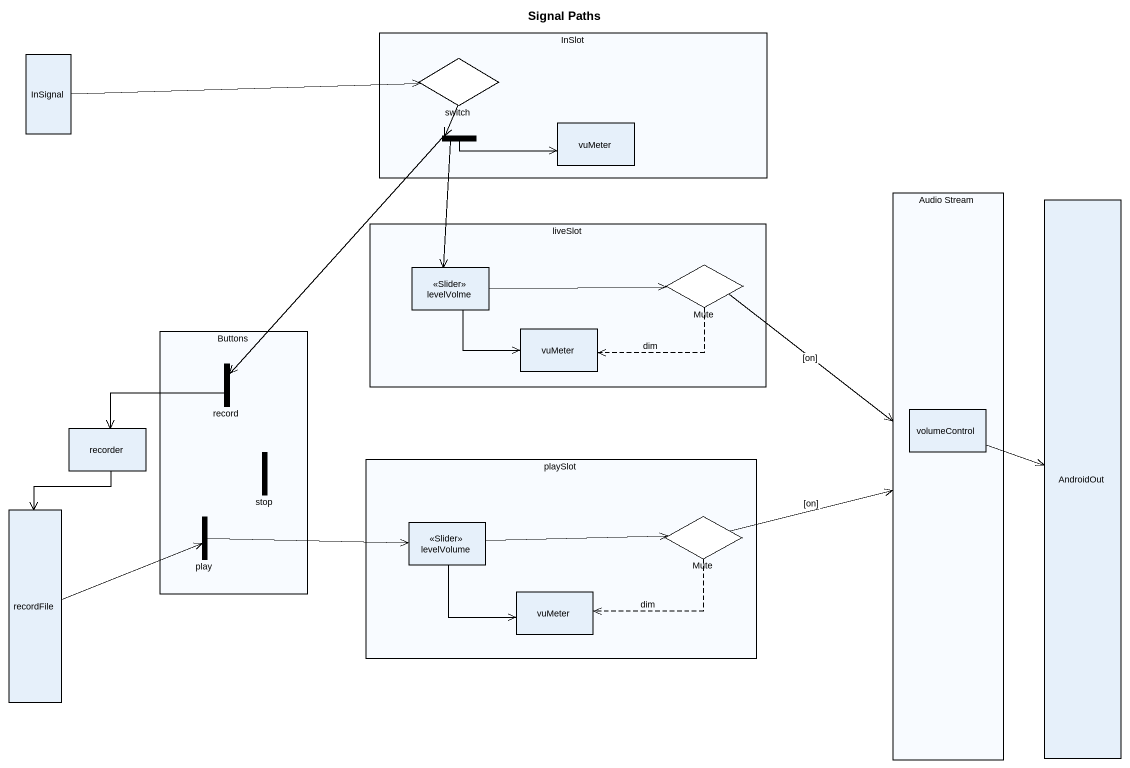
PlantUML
@startuml
title Signal Paths
hide empty description
state InSignal <<object>>
state InSlot <<object>> {
  state switch <<choice>>
  state fork1 <<fork>>
  state vuMeter <<object>>
}
state "Audio Stream" as Audio_Stream <<object>> {
  state volumeControl <<object>>
}
state AndroidOut <<object>>
state liveSlot <<object>> {
  state levelVolme <<Slider>>
  state Mute <<choice>>
  state "vuMeter" as vuMeter_2 <<object>>
}
state Buttons <<object>> {
  state "record" as record_ <<fork>>
  state "stop" as stop_ <<fork>>
  state play <<fork>>
}
state recorder <<object>>
state playSlot <<object>> {
  state levelVolume <<Slider>>
  state "Mute" as Mute_2 <<choice>>
  state "vuMeter" as vuMeter_3 <<object>>
}
state recordFile <<object>>
InSignal -right-> switch
switch --> fork1
fork1 -right-> vuMeter
fork1 --> levelVolme
fork1 --> record_
levelVolme -right-> Mute
levelVolme -right-> vuMeter_2
Mute --> Audio_Stream : [on]
Mute -left[dashed]-> vuMeter_2 : dim
record_ -left-> recorder
volumeControl -right-> AndroidOut
recorder --> recordFile
recordFile -right-> play
play -right-> levelVolume
levelVolume -right-> Mute_2
levelVolume --> vuMeter_3
Mute_2 -right-> Audio_Stream : [on]
Mute_2 -left[dashed]-> vuMeter_3 : dim
@enduml
